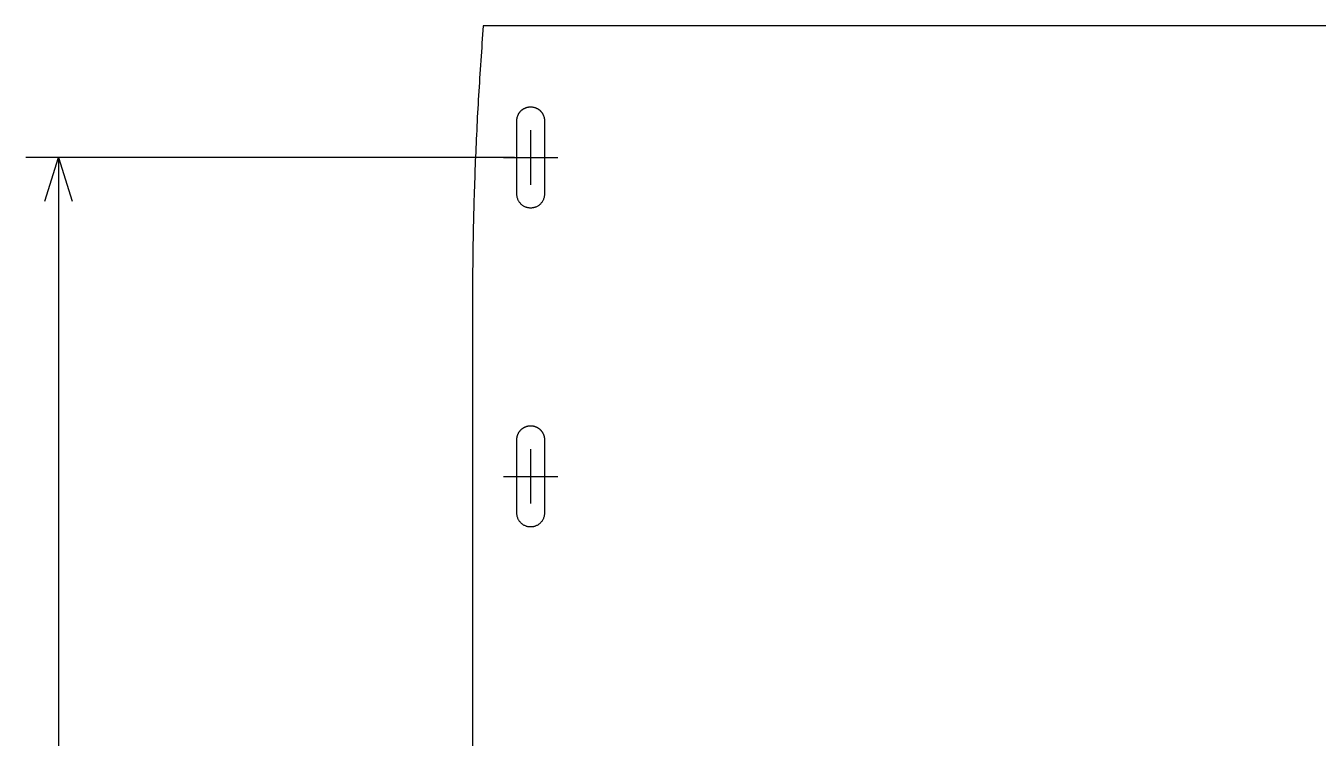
# Model space of a CAD drawing. Header units: inches. Extents: x 4 to 268, y 4 to 172.
# Drawn here: x 150.27 to 176.63, y 121.28 to 135.79 of the extents above; entities that cross this region are included whole.
import ezdxf

# ---------------------------------------------------------------- set-up
doc = ezdxf.new("R2010")
doc.units = ezdxf.units.IN
doc.header["$MEASUREMENT"] = 0

msp = doc.modelspace()

# ---------------------------------------------------------------- linework, layer by layer
at = {"layer": 'ANNOTATION'}
for p, q in [((160.566, 133.667), (160.566, 132.556)), ((160.233, 133.111), (150.267, 133.111)), ((150.656, 132.222), (150.934, 133.111)), ((150.934, 133.111), (150.934, 81.111)), ((150.934, 133.111), (151.212, 132.222)), ((160.01, 133.111), (161.122, 133.111)), ((160.566, 127.167), (160.566, 126.056)), ((160.01, 126.611), (161.122, 126.611))]:
    msp.add_line(p, q, dxfattribs=at)
at = {"layer": 'OUTLINE'}
for p, q in [((159.6, 135.793), (159.593, 135.704)), ((225.066, 135.793), (159.6, 135.793)), ((159.58, 135.527), (159.573, 135.438)), ((159.586, 135.615), (159.58, 135.527)), ((159.593, 135.704), (159.586, 135.615)), ((159.56, 135.261), (159.554, 135.172)), ((159.567, 135.35), (159.56, 135.261)), ((159.573, 135.438), (159.567, 135.35)), ((159.542, 134.995), (159.536, 134.906)), ((159.548, 135.084), (159.542, 134.995)), ((159.554, 135.172), (159.548, 135.084)), ((159.525, 134.729), (159.519, 134.64)), ((159.53, 134.818), (159.525, 134.729)), ((159.536, 134.906), (159.53, 134.818)), ((159.508, 134.463), (159.503, 134.374)), ((159.514, 134.552), (159.508, 134.463)), ((159.519, 134.64), (159.514, 134.552)), ((159.493, 134.197), (159.488, 134.108)), ((159.498, 134.285), (159.493, 134.197)), ((159.503, 134.374), (159.498, 134.285)), ((159.478, 133.93), (159.474, 133.842)), ((159.483, 134.019), (159.478, 133.93)), ((159.488, 134.108), (159.483, 134.019)), ((160.293, 133.929), (160.295, 133.936)), ((160.295, 133.936), (160.297, 133.943)), ((160.297, 133.943), (160.299, 133.949)), ((160.299, 133.949), (160.301, 133.956)), ((160.301, 133.956), (160.304, 133.962)), ((160.304, 133.962), (160.306, 133.969)), ((160.306, 133.969), (160.309, 133.975)), ((160.309, 133.975), (160.312, 133.981)), ((160.312, 133.981), (160.315, 133.988)), ((160.315, 133.988), (160.318, 133.994)), ((160.318, 133.994), (160.321, 134)), ((160.321, 134), (160.325, 134.006)), ((160.325, 134.006), (160.328, 134.012)), ((160.328, 134.012), (160.332, 134.017)), ((160.332, 134.017), (160.336, 134.023)), ((160.336, 134.023), (160.34, 134.029)), ((160.34, 134.029), (160.344, 134.034)), ((160.344, 134.034), (160.349, 134.04)), ((160.349, 134.04), (160.353, 134.045)), ((160.353, 134.045), (160.358, 134.05)), ((160.358, 134.05), (160.362, 134.055)), ((160.362, 134.055), (160.367, 134.06)), ((160.367, 134.06), (160.372, 134.065)), ((160.372, 134.065), (160.377, 134.07)), ((160.377, 134.07), (160.382, 134.074)), ((160.382, 134.074), (160.388, 134.079)), ((160.388, 134.079), (160.393, 134.083)), ((160.393, 134.083), (160.398, 134.087)), ((160.398, 134.087), (160.404, 134.091)), ((160.404, 134.091), (160.41, 134.095)), ((160.41, 134.095), (160.416, 134.099)), ((160.416, 134.099), (160.421, 134.102)), ((160.421, 134.102), (160.427, 134.106)), ((160.427, 134.106), (160.433, 134.109)), ((160.433, 134.109), (160.44, 134.112)), ((160.44, 134.112), (160.446, 134.115)), ((160.446, 134.115), (160.452, 134.118)), ((160.452, 134.118), (160.458, 134.121)), ((160.458, 134.121), (160.465, 134.124)), ((160.465, 134.124), (160.471, 134.126)), ((160.471, 134.126), (160.478, 134.128)), ((160.478, 134.128), (160.484, 134.13)), ((160.484, 134.13), (160.491, 134.132)), ((160.491, 134.132), (160.498, 134.134)), ((160.498, 134.134), (160.504, 134.136)), ((160.504, 134.136), (160.511, 134.137)), ((160.511, 134.137), (160.518, 134.138)), ((160.518, 134.138), (160.525, 134.139)), ((160.525, 134.139), (160.532, 134.14)), ((160.532, 134.14), (160.538, 134.141)), ((160.538, 134.141), (160.545, 134.142)), ((160.545, 134.142), (160.552, 134.142)), ((160.552, 134.142), (160.559, 134.142)), ((160.559, 134.142), (160.566, 134.142)), ((160.566, 134.142), (160.573, 134.142)), ((160.573, 134.142), (160.58, 134.142)), ((160.58, 134.142), (160.587, 134.142)), ((160.587, 134.142), (160.594, 134.141)), ((160.594, 134.141), (160.6, 134.14)), ((160.6, 134.14), (160.607, 134.139)), ((160.607, 134.139), (160.614, 134.138)), ((160.614, 134.138), (160.621, 134.137)), ((160.621, 134.137), (160.628, 134.136)), ((160.628, 134.136), (160.634, 134.134)), ((160.634, 134.134), (160.641, 134.132)), ((160.641, 134.132), (160.648, 134.13)), ((160.648, 134.13), (160.654, 134.128)), ((160.654, 134.128), (160.661, 134.126)), ((160.661, 134.126), (160.667, 134.124)), ((160.667, 134.124), (160.674, 134.121)), ((160.674, 134.121), (160.68, 134.118)), ((160.68, 134.118), (160.686, 134.115)), ((160.686, 134.115), (160.692, 134.112)), ((160.692, 134.112), (160.699, 134.109)), ((160.699, 134.109), (160.705, 134.106)), ((160.705, 134.106), (160.711, 134.102)), ((160.711, 134.102), (160.716, 134.099)), ((160.716, 134.099), (160.722, 134.095)), ((160.722, 134.095), (160.728, 134.091)), ((160.728, 134.091), (160.734, 134.087)), ((160.734, 134.087), (160.739, 134.083)), ((160.739, 134.083), (160.744, 134.079)), ((160.744, 134.079), (160.75, 134.074)), ((160.75, 134.074), (160.755, 134.07)), ((160.755, 134.07), (160.76, 134.065)), ((160.76, 134.065), (160.765, 134.06)), ((160.765, 134.06), (160.77, 134.055)), ((160.77, 134.055), (160.774, 134.05)), ((160.774, 134.05), (160.779, 134.045)), ((160.779, 134.045), (160.783, 134.04)), ((160.783, 134.04), (160.788, 134.034)), ((160.788, 134.034), (160.792, 134.029)), ((160.792, 134.029), (160.796, 134.023)), ((160.796, 134.023), (160.8, 134.017)), ((160.8, 134.017), (160.804, 134.012)), ((160.804, 134.012), (160.807, 134.006)), ((160.807, 134.006), (160.811, 134)), ((160.811, 134), (160.814, 133.994)), ((160.814, 133.994), (160.817, 133.988)), ((160.817, 133.988), (160.82, 133.981)), ((160.82, 133.981), (160.823, 133.975)), ((160.823, 133.975), (160.826, 133.969)), ((160.826, 133.969), (160.828, 133.962)), ((160.828, 133.962), (160.831, 133.956)), ((160.831, 133.956), (160.833, 133.949)), ((160.833, 133.949), (160.835, 133.943)), ((160.835, 133.943), (160.837, 133.936)), ((160.837, 133.936), (160.839, 133.929)), ((159.469, 133.753), (159.465, 133.664)), ((159.474, 133.842), (159.469, 133.753)), ((160.285, 133.882), (160.286, 133.889)), ((160.285, 133.875), (160.285, 133.882)), ((160.285, 133.868), (160.285, 133.875)), ((160.285, 133.861), (160.285, 133.868)), ((160.285, 132.361), (160.285, 133.861)), ((160.286, 133.889), (160.287, 133.896)), ((160.287, 133.896), (160.288, 133.902)), ((160.288, 133.902), (160.289, 133.909)), ((160.289, 133.909), (160.29, 133.916)), ((160.29, 133.916), (160.292, 133.923)), ((160.292, 133.923), (160.293, 133.929)), ((160.839, 133.929), (160.84, 133.923)), ((160.84, 133.923), (160.842, 133.916)), ((160.842, 133.916), (160.843, 133.909)), ((160.843, 133.909), (160.844, 133.902)), ((160.844, 133.902), (160.845, 133.896)), ((160.845, 133.896), (160.846, 133.889)), ((160.846, 133.889), (160.846, 133.882)), ((160.846, 133.882), (160.847, 133.875)), ((160.847, 133.875), (160.847, 133.868)), ((160.847, 133.868), (160.847, 133.861)), ((160.847, 133.861), (160.847, 132.361)), ((159.457, 133.487), (159.453, 133.398)), ((159.461, 133.575), (159.457, 133.487)), ((159.465, 133.664), (159.461, 133.575)), ((159.445, 133.22), (159.441, 133.132)), ((159.449, 133.309), (159.445, 133.22)), ((159.453, 133.398), (159.449, 133.309)), ((159.434, 132.954), (159.43, 132.865)), ((159.437, 133.043), (159.434, 132.954)), ((159.441, 133.132), (159.437, 133.043)), ((159.424, 132.688), (159.421, 132.599)), ((159.427, 132.776), (159.424, 132.688)), ((159.43, 132.865), (159.427, 132.776)), ((159.415, 132.421), (159.412, 132.332)), ((159.418, 132.51), (159.415, 132.421)), ((159.421, 132.599), (159.418, 132.51)), ((160.285, 132.347), (160.285, 132.361)), ((160.847, 132.361), (160.847, 132.347)), ((159.407, 132.155), (159.405, 132.066)), ((159.41, 132.244), (159.407, 132.155)), ((159.412, 132.332), (159.41, 132.244)), ((160.286, 132.334), (160.285, 132.347)), ((160.288, 132.32), (160.286, 132.334)), ((160.29, 132.306), (160.288, 132.32)), ((160.293, 132.293), (160.29, 132.306)), ((160.297, 132.279), (160.293, 132.293)), ((160.301, 132.266), (160.297, 132.279)), ((160.306, 132.253), (160.301, 132.266)), ((160.312, 132.241), (160.306, 132.253)), ((160.318, 132.229), (160.312, 132.241)), ((160.325, 132.217), (160.318, 132.229)), ((160.332, 132.205), (160.325, 132.217)), ((160.34, 132.194), (160.332, 132.205)), ((160.349, 132.183), (160.34, 132.194)), ((160.358, 132.172), (160.349, 132.183)), ((160.367, 132.162), (160.358, 132.172)), ((160.377, 132.153), (160.367, 132.162)), ((160.388, 132.144), (160.377, 132.153)), ((160.398, 132.135), (160.388, 132.144)), ((160.41, 132.127), (160.398, 132.135)), ((160.421, 132.12), (160.41, 132.127)), ((160.433, 132.113), (160.421, 132.12)), ((160.446, 132.107), (160.433, 132.113)), ((160.458, 132.101), (160.446, 132.107)), ((160.471, 132.096), (160.458, 132.101)), ((160.484, 132.092), (160.471, 132.096)), ((160.498, 132.088), (160.484, 132.092)), ((160.511, 132.085), (160.498, 132.088)), ((160.525, 132.083), (160.511, 132.085)), ((160.621, 132.085), (160.607, 132.083)), ((160.634, 132.088), (160.621, 132.085)), ((160.648, 132.092), (160.634, 132.088)), ((160.661, 132.096), (160.648, 132.092)), ((160.674, 132.101), (160.661, 132.096)), ((160.686, 132.107), (160.674, 132.101)), ((160.699, 132.113), (160.686, 132.107)), ((160.711, 132.12), (160.699, 132.113)), ((160.722, 132.127), (160.711, 132.12)), ((160.734, 132.135), (160.722, 132.127)), ((160.744, 132.144), (160.734, 132.135)), ((160.755, 132.153), (160.744, 132.144)), ((160.765, 132.162), (160.755, 132.153)), ((160.774, 132.172), (160.765, 132.162)), ((160.783, 132.183), (160.774, 132.172)), ((160.792, 132.194), (160.783, 132.183)), ((160.8, 132.205), (160.792, 132.194)), ((160.807, 132.217), (160.8, 132.205)), ((160.814, 132.229), (160.807, 132.217)), ((160.82, 132.241), (160.814, 132.229)), ((160.826, 132.253), (160.82, 132.241)), ((160.831, 132.266), (160.826, 132.253)), ((160.835, 132.279), (160.831, 132.266)), ((160.839, 132.293), (160.835, 132.279)), ((160.842, 132.306), (160.839, 132.293)), ((160.844, 132.32), (160.842, 132.306)), ((160.846, 132.334), (160.844, 132.32)), ((160.847, 132.347), (160.846, 132.334)), ((159.4, 131.888), (159.398, 131.799)), ((159.402, 131.977), (159.4, 131.888)), ((159.405, 132.066), (159.402, 131.977)), ((160.538, 132.081), (160.525, 132.083)), ((160.552, 132.08), (160.538, 132.081)), ((160.566, 132.08), (160.552, 132.08)), ((160.58, 132.08), (160.566, 132.08)), ((160.594, 132.081), (160.58, 132.08)), ((160.607, 132.083), (160.594, 132.081)), ((159.394, 131.622), (159.392, 131.533)), ((159.396, 131.711), (159.394, 131.622)), ((159.398, 131.799), (159.396, 131.711)), ((159.389, 131.355), (159.388, 131.266)), ((159.391, 131.444), (159.389, 131.355)), ((159.392, 131.533), (159.391, 131.444)), ((159.385, 131.089), (159.384, 131)), ((159.386, 131.177), (159.385, 131.089)), ((159.388, 131.266), (159.386, 131.177)), ((159.382, 130.822), (159.381, 130.733)), ((159.383, 130.911), (159.382, 130.822)), ((159.384, 131), (159.383, 130.911)), ((159.38, 130.555), (159.379, 130.467)), ((159.381, 130.733), (159.38, 130.644)), ((159.38, 130.644), (159.38, 130.555)), ((159.379, 130.467), (159.379, 130.378)), ((159.379, 130.378), (159.379, 130.289)), ((159.379, 130.289), (159.379, 130.2)), ((159.379, 130.2), (159.378, 130.111)), ((159.378, 130.111), (159.378, 84.111)), ((160.421, 127.602), (160.427, 127.606)), ((160.427, 127.606), (160.433, 127.609)), ((160.433, 127.609), (160.44, 127.612)), ((160.44, 127.612), (160.446, 127.615)), ((160.446, 127.615), (160.452, 127.618)), ((160.452, 127.618), (160.458, 127.621)), ((160.458, 127.621), (160.465, 127.624)), ((160.465, 127.624), (160.471, 127.626)), ((160.471, 127.626), (160.478, 127.628)), ((160.478, 127.628), (160.484, 127.63)), ((160.484, 127.63), (160.491, 127.632)), ((160.491, 127.632), (160.498, 127.634)), ((160.498, 127.634), (160.504, 127.636)), ((160.504, 127.636), (160.511, 127.637)), ((160.511, 127.637), (160.518, 127.638)), ((160.518, 127.638), (160.525, 127.639)), ((160.525, 127.639), (160.532, 127.64)), ((160.532, 127.64), (160.538, 127.641)), ((160.538, 127.641), (160.545, 127.642)), ((160.545, 127.642), (160.552, 127.642)), ((160.552, 127.642), (160.559, 127.642)), ((160.559, 127.642), (160.566, 127.642)), ((160.566, 127.642), (160.573, 127.642)), ((160.573, 127.642), (160.58, 127.642)), ((160.58, 127.642), (160.587, 127.642)), ((160.587, 127.642), (160.594, 127.641)), ((160.594, 127.641), (160.6, 127.64)), ((160.6, 127.64), (160.607, 127.639)), ((160.607, 127.639), (160.614, 127.638)), ((160.614, 127.638), (160.621, 127.637)), ((160.621, 127.637), (160.628, 127.636)), ((160.628, 127.636), (160.634, 127.634)), ((160.634, 127.634), (160.641, 127.632)), ((160.641, 127.632), (160.648, 127.63)), ((160.648, 127.63), (160.654, 127.628)), ((160.654, 127.628), (160.661, 127.626)), ((160.661, 127.626), (160.667, 127.624)), ((160.667, 127.624), (160.674, 127.621)), ((160.674, 127.621), (160.68, 127.618)), ((160.68, 127.618), (160.686, 127.615)), ((160.686, 127.615), (160.692, 127.612)), ((160.692, 127.612), (160.699, 127.609)), ((160.699, 127.609), (160.705, 127.606)), ((160.705, 127.606), (160.711, 127.602)), ((160.285, 127.382), (160.286, 127.389)), ((160.285, 127.375), (160.285, 127.382)), ((160.285, 127.368), (160.285, 127.375)), ((160.285, 127.361), (160.285, 127.368)), ((160.285, 125.861), (160.285, 127.361)), ((160.286, 127.389), (160.287, 127.396)), ((160.287, 127.396), (160.288, 127.402)), ((160.288, 127.402), (160.289, 127.409)), ((160.289, 127.409), (160.29, 127.416)), ((160.29, 127.416), (160.292, 127.423)), ((160.292, 127.423), (160.293, 127.429)), ((160.293, 127.429), (160.295, 127.436)), ((160.295, 127.436), (160.297, 127.443)), ((160.297, 127.443), (160.299, 127.449)), ((160.299, 127.449), (160.301, 127.456)), ((160.301, 127.456), (160.304, 127.462)), ((160.304, 127.462), (160.306, 127.469)), ((160.306, 127.469), (160.309, 127.475)), ((160.309, 127.475), (160.312, 127.481)), ((160.312, 127.481), (160.315, 127.488)), ((160.315, 127.488), (160.318, 127.494)), ((160.318, 127.494), (160.321, 127.5)), ((160.321, 127.5), (160.325, 127.506)), ((160.325, 127.506), (160.328, 127.512)), ((160.328, 127.512), (160.332, 127.517)), ((160.332, 127.517), (160.336, 127.523)), ((160.336, 127.523), (160.34, 127.529)), ((160.34, 127.529), (160.344, 127.534)), ((160.344, 127.534), (160.349, 127.54)), ((160.349, 127.54), (160.353, 127.545)), ((160.353, 127.545), (160.358, 127.55)), ((160.358, 127.55), (160.362, 127.555)), ((160.362, 127.555), (160.367, 127.56)), ((160.367, 127.56), (160.372, 127.565)), ((160.372, 127.565), (160.377, 127.57)), ((160.377, 127.57), (160.382, 127.574)), ((160.382, 127.574), (160.388, 127.579)), ((160.388, 127.579), (160.393, 127.583)), ((160.393, 127.583), (160.398, 127.587)), ((160.398, 127.587), (160.404, 127.591)), ((160.404, 127.591), (160.41, 127.595)), ((160.41, 127.595), (160.416, 127.599)), ((160.416, 127.599), (160.421, 127.602)), ((160.711, 127.602), (160.716, 127.599)), ((160.716, 127.599), (160.722, 127.595)), ((160.722, 127.595), (160.728, 127.591)), ((160.728, 127.591), (160.734, 127.587)), ((160.734, 127.587), (160.739, 127.583)), ((160.739, 127.583), (160.744, 127.579)), ((160.744, 127.579), (160.75, 127.574)), ((160.75, 127.574), (160.755, 127.57)), ((160.755, 127.57), (160.76, 127.565)), ((160.76, 127.565), (160.765, 127.56)), ((160.765, 127.56), (160.77, 127.555)), ((160.77, 127.555), (160.774, 127.55)), ((160.774, 127.55), (160.779, 127.545)), ((160.779, 127.545), (160.783, 127.54)), ((160.783, 127.54), (160.788, 127.534)), ((160.788, 127.534), (160.792, 127.529)), ((160.792, 127.529), (160.796, 127.523)), ((160.796, 127.523), (160.8, 127.517)), ((160.8, 127.517), (160.804, 127.512)), ((160.804, 127.512), (160.807, 127.506)), ((160.807, 127.506), (160.811, 127.5)), ((160.811, 127.5), (160.814, 127.494)), ((160.814, 127.494), (160.817, 127.488)), ((160.817, 127.488), (160.82, 127.481)), ((160.82, 127.481), (160.823, 127.475)), ((160.823, 127.475), (160.826, 127.469)), ((160.826, 127.469), (160.828, 127.462)), ((160.828, 127.462), (160.831, 127.456)), ((160.831, 127.456), (160.833, 127.449)), ((160.833, 127.449), (160.835, 127.443)), ((160.835, 127.443), (160.837, 127.436)), ((160.837, 127.436), (160.839, 127.429)), ((160.839, 127.429), (160.84, 127.423)), ((160.84, 127.423), (160.842, 127.416)), ((160.842, 127.416), (160.843, 127.409)), ((160.843, 127.409), (160.844, 127.402)), ((160.844, 127.402), (160.845, 127.396)), ((160.845, 127.396), (160.846, 127.389)), ((160.846, 127.389), (160.846, 127.382)), ((160.846, 127.382), (160.847, 127.375)), ((160.847, 127.375), (160.847, 127.368)), ((160.847, 127.368), (160.847, 127.361)), ((160.847, 127.361), (160.847, 125.861)), ((160.285, 125.847), (160.285, 125.861)), ((160.286, 125.834), (160.285, 125.847)), ((160.288, 125.82), (160.286, 125.834)), ((160.29, 125.806), (160.288, 125.82)), ((160.293, 125.793), (160.29, 125.806)), ((160.297, 125.779), (160.293, 125.793)), ((160.301, 125.766), (160.297, 125.779)), ((160.306, 125.753), (160.301, 125.766)), ((160.831, 125.766), (160.826, 125.753)), ((160.835, 125.779), (160.831, 125.766)), ((160.839, 125.793), (160.835, 125.779)), ((160.842, 125.806), (160.839, 125.793)), ((160.844, 125.82), (160.842, 125.806)), ((160.846, 125.834), (160.844, 125.82)), ((160.847, 125.847), (160.846, 125.834)), ((160.847, 125.861), (160.847, 125.847)), ((160.312, 125.741), (160.306, 125.753)), ((160.318, 125.729), (160.312, 125.741)), ((160.325, 125.717), (160.318, 125.729)), ((160.332, 125.705), (160.325, 125.717)), ((160.34, 125.694), (160.332, 125.705)), ((160.349, 125.683), (160.34, 125.694)), ((160.358, 125.672), (160.349, 125.683)), ((160.367, 125.662), (160.358, 125.672)), ((160.377, 125.653), (160.367, 125.662)), ((160.388, 125.644), (160.377, 125.653)), ((160.398, 125.635), (160.388, 125.644)), ((160.41, 125.627), (160.398, 125.635)), ((160.421, 125.62), (160.41, 125.627)), ((160.433, 125.613), (160.421, 125.62)), ((160.446, 125.607), (160.433, 125.613)), ((160.458, 125.601), (160.446, 125.607)), ((160.471, 125.596), (160.458, 125.601)), ((160.484, 125.592), (160.471, 125.596)), ((160.498, 125.588), (160.484, 125.592)), ((160.511, 125.585), (160.498, 125.588)), ((160.525, 125.583), (160.511, 125.585)), ((160.538, 125.581), (160.525, 125.583)), ((160.552, 125.58), (160.538, 125.581)), ((160.566, 125.58), (160.552, 125.58)), ((160.58, 125.58), (160.566, 125.58)), ((160.594, 125.581), (160.58, 125.58)), ((160.607, 125.583), (160.594, 125.581)), ((160.621, 125.585), (160.607, 125.583)), ((160.634, 125.588), (160.621, 125.585)), ((160.648, 125.592), (160.634, 125.588)), ((160.661, 125.596), (160.648, 125.592)), ((160.674, 125.601), (160.661, 125.596)), ((160.686, 125.607), (160.674, 125.601)), ((160.699, 125.613), (160.686, 125.607)), ((160.711, 125.62), (160.699, 125.613)), ((160.722, 125.627), (160.711, 125.62)), ((160.734, 125.635), (160.722, 125.627)), ((160.744, 125.644), (160.734, 125.635)), ((160.755, 125.653), (160.744, 125.644)), ((160.765, 125.662), (160.755, 125.653)), ((160.774, 125.672), (160.765, 125.662)), ((160.783, 125.683), (160.774, 125.672)), ((160.792, 125.694), (160.783, 125.683)), ((160.8, 125.705), (160.792, 125.694)), ((160.807, 125.717), (160.8, 125.705)), ((160.814, 125.729), (160.807, 125.717)), ((160.82, 125.741), (160.814, 125.729)), ((160.826, 125.753), (160.82, 125.741))]:
    msp.add_line(p, q, dxfattribs=at)

doc.saveas('drawing.dxf')
